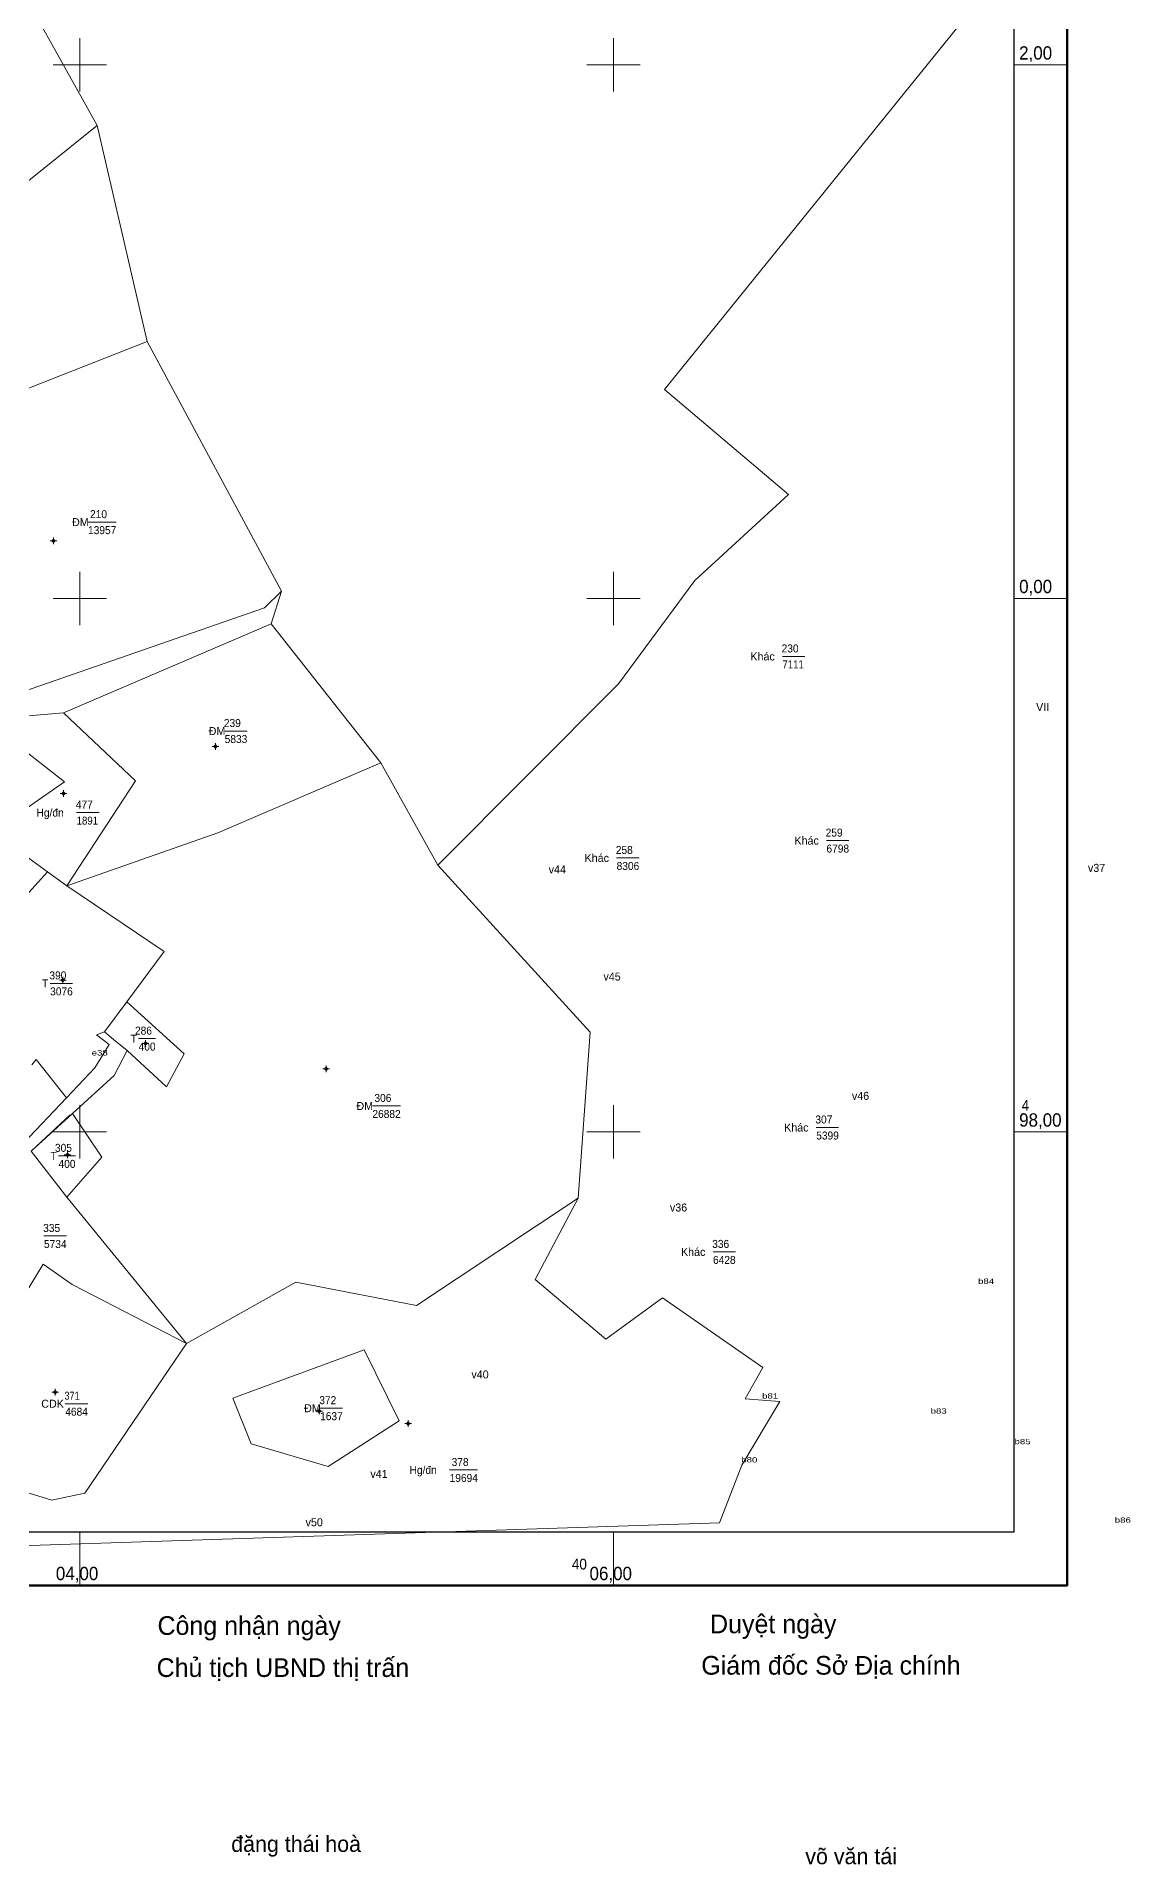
# Model space of a CAD drawing. Header units: metres. Extents: x 399630 to 400794, y 49521 to 50842.
# Drawn here: x 400384 to 400794, y 49525 to 50211 of the extents above; entities that cross this region are included whole.
import ezdxf
from ezdxf.enums import TextEntityAlignment as Align

# ---------------------------------------------------------------- set-up
doc = ezdxf.new("R2010")
doc.units = ezdxf.units.M
doc.header["$LTSCALE"] = 1.2
for name, color, linetype, lineweight in [('11', 7, 'Continuous', 13), ('15', 7, 'Continuous', 13), ('22', 7, 'Continuous', 13), ('63', 7, 'Continuous', 13)]:
    doc.layers.add(name, color=color, linetype=linetype, lineweight=lineweight)
doc.layers.add('50', color=7, linetype='Continuous')

msp = doc.modelspace()

# ---------------------------------------------------------------- hatches: boundary and pattern name
at = {"layer": '11'}
for points in [[(400390.25, 50021.64, 1), (400389.95, 50021.64, 1)], [(400450.925, 49944.465, 1), (400450.625, 49944.465, 1)], [(400394.02, 49926.873, 1), (400393.72, 49926.873, 1)], [(400393.701, 49856.96, 1), (400393.401, 49856.96, 1)], [(400424.716, 49833.201, 1), (400424.416, 49833.201, 1)], [(400492.495, 49823.637, 1), (400492.195, 49823.637, 1)], [(400395.542, 49791.417, 1), (400395.242, 49791.417, 1)], [(400390.925, 49702.411, 1), (400390.625, 49702.411, 1)], [(400489.818, 49695.341, 1), (400489.518, 49695.341, 1)], [(400523.182, 49690.672, 1), (400522.882, 49690.672, 1)]]:
    msp.add_hatch(color=256, dxfattribs=at).paths.add_polyline_path(points)

# ---------------------------------------------------------------- linework, layer by layer
for p, q in [((400389.48, 50021.64), (400388.85, 50021.64)), ((400390.1, 50022.89), (400390.1, 50022.27)), ((400390.1, 50021.02), (400390.1, 50020.39)), ((400391.35, 50021.64), (400390.73, 50021.64)), ((400450.78, 49945.72), (400450.78, 49945.09)), ((400450.15, 49944.47), (400449.53, 49944.47)), ((400450.78, 49943.84), (400450.78, 49943.22)), ((400452.03, 49944.47), (400451.4, 49944.47)), ((400393.25, 49926.87), (400392.62, 49926.87)), ((400393.87, 49928.12), (400393.87, 49927.5)), ((400393.87, 49926.25), (400393.87, 49925.62)), ((400395.12, 49926.87), (400394.5, 49926.87)), ((400392.93, 49856.96), (400392.3, 49856.96)), ((400393.55, 49858.21), (400393.55, 49857.59)), ((400393.55, 49856.34), (400393.55, 49855.71)), ((400394.8, 49856.96), (400394.18, 49856.96)), ((400423.94, 49833.2), (400423.32, 49833.2)), ((400424.57, 49834.45), (400424.57, 49833.83)), ((400424.57, 49832.58), (400424.57, 49831.95)), ((400425.82, 49833.2), (400425.19, 49833.2)), ((400491.72, 49823.64), (400491.1, 49823.64)), ((400492.35, 49824.89), (400492.35, 49824.26)), ((400492.35, 49823.01), (400492.35, 49822.39)), ((400493.6, 49823.64), (400492.97, 49823.64)), ((400394.77, 49791.42), (400394.14, 49791.42)), ((400395.39, 49792.67), (400395.39, 49792.04)), ((400395.39, 49790.79), (400395.39, 49790.17)), ((400396.64, 49791.42), (400396.02, 49791.42)), ((400390.15, 49702.41), (400389.53, 49702.41)), ((400390.78, 49703.66), (400390.78, 49703.04)), ((400390.78, 49701.79), (400390.78, 49701.16)), ((400392.03, 49702.41), (400391.4, 49702.41)), ((400489.04, 49695.34), (400488.42, 49695.34)), ((400489.67, 49696.59), (400489.67, 49695.97)), ((400489.67, 49694.72), (400489.67, 49694.09)), ((400490.92, 49695.34), (400490.29, 49695.34)), ((400523.03, 49691.92), (400523.03, 49691.3)), ((400522.41, 49690.67), (400521.78, 49690.67)), ((400523.03, 49690.05), (400523.03, 49689.42)), ((400524.28, 49690.67), (400523.66, 49690.67))]:
    msp.add_line(p, q, dxfattribs=at)
for points in [[(400390.1, 50022.27), (400389.48, 50021.64), (400390.1, 50021.02), (400390.73, 50021.64)], [(400450.78, 49945.09), (400450.15, 49944.47), (400450.78, 49943.84), (400451.4, 49944.47)], [(400393.87, 49927.5), (400393.25, 49926.87), (400393.87, 49926.25), (400394.5, 49926.87)], [(400393.55, 49857.59), (400392.93, 49856.96), (400393.55, 49856.34), (400394.18, 49856.96)], [(400424.57, 49833.83), (400423.94, 49833.2), (400424.57, 49832.58), (400425.19, 49833.2)], [(400492.35, 49824.26), (400491.72, 49823.64), (400492.35, 49823.01), (400492.97, 49823.64)], [(400395.39, 49792.04), (400394.77, 49791.42), (400395.39, 49790.79), (400396.02, 49791.42)], [(400390.78, 49703.04), (400390.15, 49702.41), (400390.78, 49701.79), (400391.4, 49702.41)], [(400489.67, 49695.97), (400489.04, 49695.34), (400489.67, 49694.72), (400490.29, 49695.34)], [(400523.03, 49691.3), (400522.41, 49690.67), (400523.03, 49690.05), (400523.66, 49690.67)]]:
    msp.add_lwpolyline(points, close=True, dxfattribs=at)
for centre in [(400390.1, 50021.64), (400450.775, 49944.465), (400393.87, 49926.873), (400393.551, 49856.96), (400424.566, 49833.201), (400492.345, 49823.637), (400395.392, 49791.417), (400390.775, 49702.411), (400489.668, 49695.341), (400523.032, 49690.672)]:
    msp.add_circle(centre, 0.15, dxfattribs=at)
at = {"layer": '15'}
for p, q in [((400403.05, 50028.61), (400413.55, 50028.61)), ((400663.28, 49978.27), (400671.68, 49978.27)), ((400454.26, 49950.3), (400462.66, 49950.3)), ((400398.77, 49919.72), (400407.17, 49919.72)), ((400679.79, 49909.24), (400688.19, 49909.24)), ((400601.15, 49902.72), (400609.55, 49902.72)), ((400388.86, 49855.7), (400397.26, 49855.7)), ((400422, 49835), (400428.3, 49835)), ((400509.62, 49809.75), (400520.12, 49809.75)), ((400675.94, 49801.68), (400684.34, 49801.68)), ((400392, 49791.05), (400398.3, 49791.05)), ((400386.54, 49761.01), (400394.94, 49761.01)), ((400637.27, 49755.04), (400645.67, 49755.04)), ((400394.52, 49698.14), (400402.92, 49698.14)), ((400490.02, 49696.46), (400498.42, 49696.46)), ((400538.57, 49673.3), (400549.07, 49673.3))]:
    msp.add_line(p, q, dxfattribs=at)
at = {"layer": '22'}
for p, q in [((400406.47, 50177.26), (400425.27, 50096.29)), ((400425.27, 50096.29), (400324.11, 50056.71)), ((400425.27, 50096.29), (400475.56, 50002.69)), ((400475.56, 50002.69), (400471.71, 49990.48)), ((400534.09, 49900.01), (400512.83, 49938.34)), ((400373.91, 49881.97), (400387.82, 49897.52)), ((400409.25, 49837.57), (400417.59, 49848.82)), ((400432.44, 49816.95), (400417.72, 49830.59)), ((400378.81, 49795.8), (400394.98, 49812.85)), ((400381.72, 49792.77), (400396.32, 49806.44)), ((400439.89, 49720.73), (400395.12, 49775.51))]:
    msp.add_line(p, q, dxfattribs=at)
for points in [[(400534.09, 49900.01), (400601.89, 49968.03), (400630.4, 50006.69), (400665.54, 50039.01), (400619.04, 50078.28), (400740.29, 50228.29), (400612.76, 50586.04)], [(400366.67, 50145.36), (400406.47, 50177.26), (400368.8, 50244.87), (400319.37, 50197.81)], [(400475.56, 50002.69), (400469.16, 49996.44), (400366.52, 49960.93), (400341.71, 49941.28)], [(400512.83, 49938.34), (400471.71, 49990.48), (400393.87, 49957.11)], [(400366.34, 49953), (400369.05, 49955.03), (400393.87, 49957.11)], [(400366.34, 49953), (400394.26, 49931.27), (400367.33, 49912.6)], [(400393.87, 49957.11), (400420.88, 49931.68), (400395.09, 49892.25)], [(400395.09, 49892.25), (400387.82, 49897.52), (400367.18, 49912.5), (400339.32, 49932.79)], [(400512.83, 49938.34), (400451.69, 49912.17), (400395.09, 49892.25)], [(400586.77, 49775.19), (400591.29, 49837.42), (400534.09, 49900.01)], [(400395.09, 49892.25), (400431.52, 49867.61), (400417.59, 49848.82)], [(400432.44, 49816.95), (400439.11, 49829.26), (400417.59, 49848.82)], [(400394.98, 49812.85), (400405.54, 49824), (400410.91, 49832.8), (400406.27, 49836.39), (400409.25, 49837.57)], [(400417.72, 49830.59), (400412.63, 49834.62), (400409.25, 49837.57)], [(400417.72, 49830.59), (400412.83, 49821.16), (400397.28, 49806.97), (400381.72, 49792.77), (400395.12, 49775.51)], [(400382.04, 49825.2), (400383.55, 49827.13), (400394.98, 49812.85)], [(400395.12, 49775.51), (400408.28, 49790.57), (400397.28, 49806.97)], [(400586.77, 49775.19), (400570.6, 49744.65), (400597.13, 49722.36), (400618.33, 49737.83), (400655.95, 49711.77), (400649.3, 49700), (400662.29, 49698.93), (400648.1, 49675.09), (400639.68, 49653.49), (400331.73, 49643.33), (400359.77, 49671.07)], [(400586.77, 49775.19), (400526.09, 49735.01), (400480.89, 49743.66), (400439.89, 49720.73)], [(400439.89, 49720.73), (400397.15, 49742.88), (400386.21, 49750.44), (400341.43, 49676.7), (400353.97, 49672.86)], [(400359.77, 49671.07), (400389.51, 49661.94), (400401.83, 49664.59), (400439.89, 49720.73)]]:
    msp.add_lwpolyline(points, dxfattribs=at)
msp.add_lwpolyline([(400506.58, 49718.32), (400519.61, 49691.69), (400493.1, 49674.61), (400464.14, 49683.14), (400457.28, 49700.17)], close=True, dxfattribs=at)
at = {"layer": '63'}
for p, q in [((400400, 50190), (400400, 50210)), ((400600, 50190), (400600, 50210)), ((400390, 50200), (400410, 50200)), ((400590, 50200), (400610, 50200)), ((400750, 50200), (400770, 50200)), ((400400, 49990), (400400, 50010)), ((400600, 49990), (400600, 50010)), ((400390, 50000), (400410, 50000)), ((400590, 50000), (400610, 50000)), ((400750, 50000), (400770, 50000)), ((400400, 49790), (400400, 49810)), ((400600, 49790), (400600, 49810)), ((400390, 49800), (400410, 49800)), ((400590, 49800), (400610, 49800)), ((400750, 49800), (400770, 49800)), ((400400, 49630), (400400, 49650)), ((400600, 49630), (400600, 49650))]:
    msp.add_line(p, q, dxfattribs=at)
at = {"layer": '63', "lineweight": 53}
msp.add_lwpolyline([(399630, 49630), (399630, 50770), (400770, 50770), (400770, 49630)], close=True, dxfattribs=at)
at = {"layer": '63', "lineweight": 25}
msp.add_lwpolyline([(399650, 49650), (399650, 50750), (400750, 50750), (400750, 49650)], close=True, dxfattribs=at)

# ---------------------------------------------------------------- texts
at = {"layer": '15'}
for s, p in [('ĐM', (400397.05, 50027.11)), ('Khác', (400651.28, 49976.77)), ('ĐM', (400448.26, 49948.8)), ('Khác', (400589.15, 49901.22)), ('Khác', (400667.79, 49907.74)), ('ĐM', (400503.62, 49808.25)), ('Khác', (400663.94, 49800.18)), ('Khác', (400625.27, 49753.54)), ('CDK', (400385.52, 49696.64)), ('ĐM', (400484.02, 49694.96))]:
    msp.add_text(s, height=3, dxfattribs=at).set_placement(p)
for s, width, p in [('210', 0.95, (400403.8, 50030.11)), ('13957', 0.95, (400403.05, 50024.11)), ('230', 0.95, (400662.98, 49979.77)), ('7111', 0.9, (400663.28, 49973.77)), ('239', 0.95, (400453.96, 49951.8)), ('5833', 0.95, (400454.26, 49945.8)), ('Hg/đn', 0.95, (400383.77, 49918.22)), ('477', 0.95, (400398.47, 49921.22)), ('1891', 0.9, (400398.77, 49915.22)), ('259', 0.95, (400679.49, 49910.74)), ('258', 0.95, (400600.85, 49904.22)), ('6798', 0.95, (400679.79, 49904.74)), ('8306', 0.95, (400601.15, 49898.22)), ('T', 0.95, (400385.86, 49854.2)), ('390', 0.95, (400388.56, 49857.2)), ('3076', 0.95, (400388.86, 49851.2)), ('T', 0.95, (400419, 49833.5)), ('286', 0.95, (400420.65, 49836.5)), ('400', 0.95, (400422, 49830.5)), ('26882', 0.95, (400509.62, 49805.25)), ('306', 0.95, (400510.37, 49811.25)), ('307', 0.95, (400675.64, 49803.18)), ('305', 0.95, (400390.65, 49792.55)), ('5399', 0.95, (400675.94, 49797.18)), ('T', 0.95, (400389, 49789.55)), ('400', 0.95, (400392, 49786.55)), ('335', 0.95, (400386.24, 49762.51)), ('5734', 0.95, (400386.54, 49756.51)), ('336', 0.95, (400636.97, 49756.54)), ('6428', 0.95, (400637.27, 49750.54)), ('371', 0.85, (400394.22, 49699.64)), ('372', 0.95, (400489.72, 49697.96)), ('4684', 0.95, (400394.52, 49693.64)), ('1637', 0.95, (400490.02, 49691.96)), ('Hg/đn', 0.95, (400523.57, 49671.8)), ('19694', 0.95, (400538.57, 49668.8)), ('378', 0.95, (400539.32, 49674.8))]:
    msp.add_text(s, height=3, dxfattribs=dict(at, width=width)).set_placement(p)
at = {"layer": '22'}
for s, height, p in [('Công nhận ngày', 7, (400463.435, 49611.48)), ('Duyệt ngày', 7, (400659.845, 49612.09)), ('Chủ tịch UBND thị trấn', 7, (400476.095, 49595.71)), ('Giám đốc Sở Địa chính', 7, (400681.47, 49596.57)), ('đặng thái hoà', 6, (400481.03, 49530.13)), ('võ văn tái', 6, (400689.035, 49525.51))]:
    msp.add_text(s, height=height, dxfattribs=at).set_placement(p, align=Align.CENTER)
at = {"layer": '50'}
for s, p in [('VII  ', (400761.925, 49957.81)), ('VII  ', (400761.925, 49957.81)), ('VII  ', (400761.925, 49957.81)), ('VII  ', (400761.925, 49957.81)), ('VII  ', (400761.925, 49957.81)), ('v44  ', (400580.035, 49896.93)), ('v44  ', (400580.035, 49896.93)), ('v44  ', (400580.035, 49896.93)), ('v37  ', (400782.135, 49897.51)), ('v37  ', (400782.135, 49897.51)), ('v37  ', (400782.135, 49897.51)), ('v45  ', (400600.555, 49856.77)), ('v45  ', (400600.555, 49856.77)), ('v46  ', (400693.675, 49812.03)), ('v46  ', (400693.675, 49812.03)), ('v36  ', (400625.465, 49770.18)), ('v36  ', (400625.465, 49770.18)), ('v40  ', (400551.075, 49707.62)), ('v41  ', (400513.215, 49670.32)), ('v50  ', (400488.935, 49652.19))]:
    msp.add_text(s, height=3, dxfattribs=at).set_placement(p, align=Align.CENTER)
at = {"layer": '50', "width": 1.35}
for s, p in [('e38  ', (400408.425, 49828.67)), ('b84  ', (400740.625, 49743.07)), ('b81  ', (400659.685, 49700.03)), ('b83  ', (400722.845, 49694.41)), ('b83  ', (400722.845, 49694.41)), ('b85  ', (400754.285, 49682.95)), ('b85  ', (400754.285, 49682.95)), ('b80  ', (400651.865, 49676.12)), ('b80  ', (400651.865, 49676.12)), ('b86  ', (400791.855, 49653.51)), ('b86  ', (400791.855, 49653.51))]:
    msp.add_text(s, height=2, dxfattribs=at).set_placement(p, align=Align.CENTER)
at = {"layer": '63'}
for s, height, width, p in [('2,00', 5, 0.95, (400752, 50202)), ('0,00', 5, 0.95, (400752, 50002)), ('4', 4, 0.9, (400753, 49808)), ('98,00', 5, 0.95, (400752, 49802)), ('04,00', 5, 0.95, (400391, 49632)), ('06,00', 5, 0.95, (400591, 49632))]:
    msp.add_text(s, height=height, dxfattribs=dict(at, width=width)).set_placement(p)
at = {"layer": '63', "width": 0.95}
msp.add_text('40', height=4, dxfattribs=at).set_placement((400590, 49636), align=Align.RIGHT)

doc.saveas('drawing.dxf')
